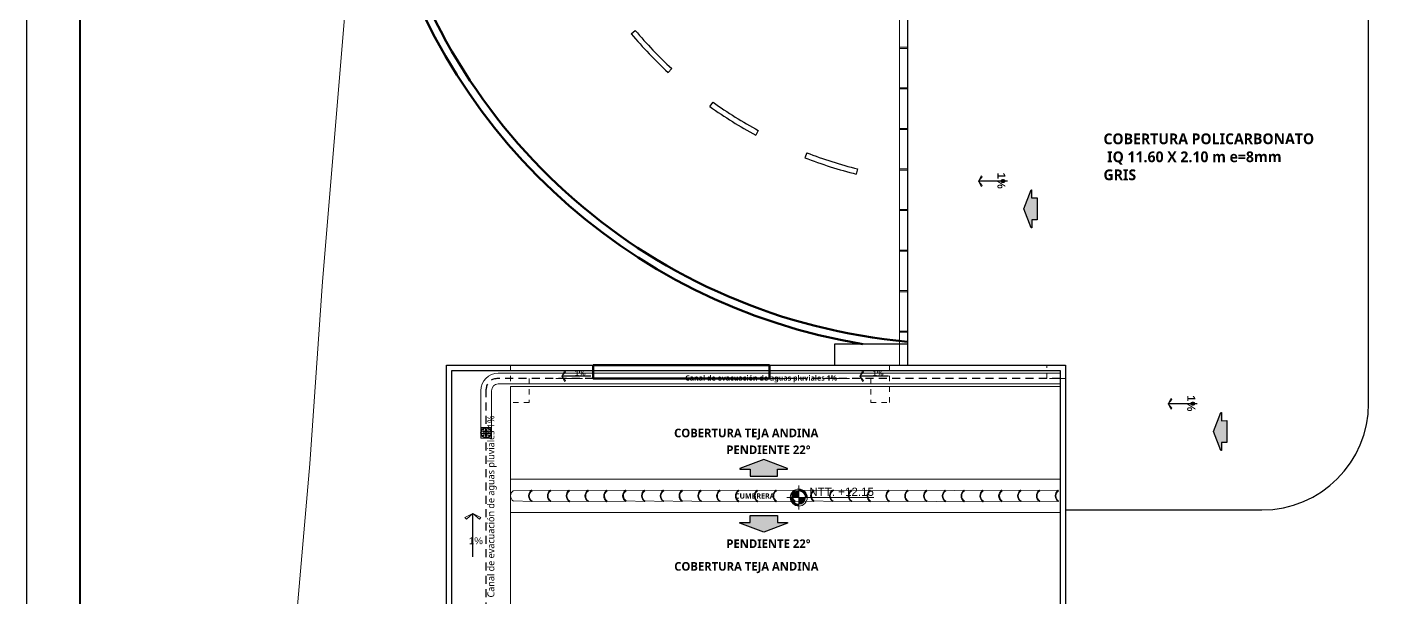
# Model space of a CAD drawing. Header units: metres. Extents: x 27 to 147, y -173 to 8.
# Drawn here: x 26.79 to 52.03, y -143.29 to -132.6 of the extents above; entities that cross this region are included whole.
import ezdxf

# ---------------------------------------------------------------- set-up
doc = ezdxf.new("R2010")
doc.units = ezdxf.units.M
for name, pattern in [('DASHED2', [0.375, 0.25, -0.125]), ('HIDDEN2', [0.1875, 0.125, -0.0625]), ('Trazo pequeño', [3, 2, -1])]:
    doc.linetypes.add(name, pattern=pattern)
for name, color, linetype, lineweight in [('2D Drafting - General_Pen_No__46', 7, 'Continuous', 25), ('A-FLOR', 192, 'Continuous', 13), ('canal de evacuacion', 1, 'Continuous', 20), ('Cotas varias El', 253, 'Continuous', 13), ('GRAFO 0 BLANCO', 7, 'Continuous', 0), ('grafo 2', 31, 'Continuous', 20), ('GRAFO 4', 7, 'Continuous', 30), ('GRAFO01', 7, 'Continuous', 0), ('GRfo 3', 7, 'Continuous', 30), ('I.S.-CANALETAS M', 160, 'Continuous', 15), ('Interior - Mobiliario', 7, 'Continuous', 5), ('linea0016', 144, 'HIDDEN2', 9), ('Lineas Referencia', 73, 'Continuous', 13), ('muro de contencion', 211, 'Continuous', 50), ('Muros el', 144, 'Continuous', 60), ('S-STRS-MBND', 31, 'Trazo pequeño', 9), ('teja andina', 252, 'Continuous', 0), ('TEJAS ANDINA', 253, 'Continuous', 0), ('TEXTO 100', 7, 'Continuous', 20), ('TEXTOS-SUBTITULO', 7, 'Continuous', 30)]:
    doc.layers.add(name, color=color, linetype=linetype, lineweight=lineweight)
for name, color, linetype, lineweight, true_color in [('Interior - Furniture _Pen_No__3', 7, 'Continuous', 18, 0xff6600), ('Interior - Mobiliario _Pluma_Nº__3', 7, 'Continuous', 18, 0xff6600), ('Mobiliario', 7, 'Continuous', 0, 0x7f7f7f)]:
    doc.layers.add(name, color=color, linetype=linetype, lineweight=lineweight, true_color=true_color)
doc.layers.add('Rampa', color=41, linetype='Continuous')
doc.layers.add('Separador de bike pintado', color=8, linetype='Continuous')
doc.styles.add('GENERATED_STYLE_2', font='arial.ttf')
doc.styles.add('JOS', font='arial.ttf', dxfattribs={"height": 1})
doc.styles.add('TURBO_BASS', font='swisseb.ttf')

# ---------------------------------------------------------------- blocks, each defined once
blk = doc.blocks.new('FLECHA')
at = {"layer": 'grafo 2', "ltscale": 0.05}
for p, q in [((674350.407, 8489809.493, -2.952), (674350.357, 8489809.393, -2.952)), ((674350.426, 8489809.474, -2.952), (674350.357, 8489809.393, -2.952)), ((674350.426, 8489809.312, -2.952), (674350.357, 8489809.393, -2.952)), ((674350.407, 8489809.493, -2.952), (674350.426, 8489809.474, -2.952)), ((674350.407, 8489809.293, -2.952), (674350.426, 8489809.312, -2.952))]:
    blk.add_line(p, q, dxfattribs=at)
at = {"layer": 'grafo 2', "lineweight": 25}
blk.add_line((674350.899, 8489809.393, -2.952), (674350.357, 8489809.393, -2.952), dxfattribs=at)
at = {"layer": 'grafo 2'}
blk.add_line((674350.357, 8489809.393, -2.952), (674350.407, 8489809.293, -2.952), dxfattribs=at)
blk = doc.blocks.new('A$C295C7585')
at = {"layer": 'Mobiliario', "lineweight": 15}
for p, q in [((1.375, 3.076), (1.514, 3.404)), ((1.514, 3.404), (1.528, 3.407)), ((1.556, 2.995), (1.716, 3.314)), ((1.716, 3.314), (1.709, 3.325)), ((1.222, 2.746), (1.361, 3.074)), ((1.361, 3.074), (1.375, 3.076)), ((1.404, 2.665), (1.564, 2.983)), ((1.564, 2.983), (1.556, 2.995)), ((1.07, 2.416), (1.209, 2.743)), ((1.209, 2.743), (1.222, 2.746)), ((1.251, 2.334), (1.411, 2.653)), ((1.411, 2.653), (1.404, 2.665)), ((0.917, 2.085), (1.056, 2.413)), ((1.056, 2.413), (1.07, 2.416)), ((1.098, 2.004), (1.258, 2.323)), ((1.258, 2.323), (1.251, 2.334)), ((0.765, 1.751), (0.903, 2.079)), ((0.903, 2.079), (0.917, 2.085)), ((0.946, 1.67), (1.105, 1.989)), ((1.105, 1.989), (1.098, 2.004)), ((0.612, 1.421), (0.751, 1.749)), ((0.751, 1.749), (0.765, 1.751)), ((0.794, 1.34), (0.954, 1.658)), ((0.954, 1.658), (0.946, 1.67)), ((0.46, 1.09), (0.599, 1.418)), ((0.599, 1.418), (0.612, 1.421)), ((0.641, 1.009), (0.801, 1.328)), ((0.801, 1.328), (0.794, 1.34)), ((0.307, 0.76), (0.446, 1.088)), ((0.446, 1.088), (0.46, 1.09)), ((0.488, 0.679), (0.649, 0.997)), ((0.649, 0.997), (0.641, 1.009)), ((0.154, 0.43), (0.293, 0.758)), ((0.293, 0.758), (0.307, 0.76)), ((0.336, 0.349), (0.496, 0.667)), ((0.496, 0.667), (0.488, 0.679)), ((0.002, 0.099), (0.141, 0.427)), ((0.141, 0.427), (0.154, 0.43)), ((0.183, 0.018), (0.343, 0.337)), ((0.343, 0.337), (0.336, 0.349))]:
    blk.add_line(p, q, dxfattribs=at)
for centre, radius, start, end in [((1.646, 3.427), 0.134, 189.8042, 301.9874), ((1.646, 3.427), 0.12, 189.8042, 301.9874), ((1.493, 3.097), 0.134, 189.8042, 301.9874), ((1.493, 3.097), 0.12, 189.8042, 301.9874), ((1.34, 2.766), 0.134, 189.8042, 301.9874), ((1.34, 2.766), 0.12, 189.8042, 301.9874), ((1.188, 2.436), 0.134, 189.8042, 301.9874), ((1.188, 2.436), 0.12, 189.8042, 301.9874), ((1.034, 2.102), 0.133, 189.664, 302.1276), ((1.035, 2.106), 0.12, 189.8042, 301.9874), ((0.883, 1.771), 0.134, 189.8042, 301.9874), ((0.883, 1.771), 0.12, 189.8042, 301.9874), ((0.73, 1.441), 0.134, 189.8042, 301.9874), ((0.73, 1.441), 0.12, 189.8042, 301.9874), ((0.578, 1.111), 0.134, 189.8042, 301.9874), ((0.578, 1.111), 0.12, 189.8042, 301.9874), ((0.425, 0.78), 0.134, 189.8042, 301.9874), ((0.425, 0.78), 0.12, 189.8042, 301.9874), ((0.272, 0.45), 0.134, 189.8042, 301.9874), ((0.272, 0.45), 0.12, 189.8042, 301.9874), ((0.12, 0.12), 0.12, 189.8042, 301.9874)]:
    blk.add_arc(centre, radius, start, end, dxfattribs=at)
blk = doc.blocks.new('Red 18')
at = {"layer": 'GRAFO 0 BLANCO', "linetype": 'Continuous'}
for p, q in [((0.05, 0.204), (0.046, 0.204)), ((0.046, 0.204), (0.046, 0.2)), ((0.046, 0.2), (0.046, 0.204)), ((0.046, 0.204), (0.05, 0.204)), ((0.046, 0.2), (0.05, 0.2)), ((0.05, 0.2), (0.046, 0.2)), ((0.05, 0.179), (0.046, 0.179)), ((0.046, 0.179), (0.046, 0.171)), ((0.046, 0.171), (0.046, 0.179)), ((0.046, 0.179), (0.05, 0.179)), ((0.046, 0.171), (0.05, 0.171)), ((0.05, 0.171), (0.046, 0.171)), ((0.05, 0.146), (0.046, 0.146)), ((0.046, 0.146), (0.046, 0.138)), ((0.046, 0.138), (0.046, 0.146)), ((0.046, 0.146), (0.05, 0.146)), ((0.046, 0.138), (0.05, 0.138)), ((0.05, 0.138), (0.046, 0.138)), ((0.05, 0.113), (0.046, 0.113)), ((0.046, 0.113), (0.046, 0.104)), ((0.046, 0.104), (0.046, 0.113)), ((0.046, 0.113), (0.05, 0.113)), ((0.046, 0.104), (0.05, 0.104)), ((0.05, 0.104), (0.046, 0.104)), ((0.05, 0.079), (0.046, 0.079)), ((0.046, 0.079), (0.046, 0.071)), ((0.046, 0.071), (0.046, 0.079)), ((0.046, 0.079), (0.05, 0.079)), ((0.046, 0.071), (0.05, 0.071)), ((0.05, 0.071), (0.046, 0.071)), ((0.05, 0.05), (0.046, 0.05)), ((0.046, 0.05), (0.046, 0.046)), ((0.046, 0.046), (0.046, 0.05)), ((0.046, 0.05), (0.05, 0.05)), ((0.046, 0.046), (0.05, 0.046)), ((0.05, 0.046), (0.046, 0.046)), ((0.05, 0.2), (0.05, 0.204)), ((0.05, 0.204), (0.05, 0.2)), ((0.05, 0.171), (0.05, 0.179)), ((0.05, 0.179), (0.05, 0.171)), ((0.05, 0.138), (0.05, 0.146)), ((0.05, 0.146), (0.05, 0.138)), ((0.05, 0.104), (0.05, 0.113)), ((0.05, 0.113), (0.05, 0.104)), ((0.05, 0.071), (0.05, 0.079)), ((0.05, 0.079), (0.05, 0.071)), ((0.05, 0.046), (0.05, 0.05)), ((0.05, 0.05), (0.05, 0.046)), ((0.079, 0.204), (0.071, 0.204)), ((0.071, 0.204), (0.071, 0.2)), ((0.071, 0.204), (0.079, 0.204)), ((0.071, 0.2), (0.071, 0.204)), ((0.071, 0.2), (0.079, 0.2)), ((0.079, 0.2), (0.071, 0.2)), ((0.079, 0.179), (0.071, 0.179)), ((0.071, 0.179), (0.071, 0.171)), ((0.071, 0.171), (0.071, 0.179)), ((0.071, 0.179), (0.079, 0.179)), ((0.071, 0.171), (0.079, 0.171)), ((0.079, 0.171), (0.071, 0.171)), ((0.079, 0.146), (0.071, 0.146)), ((0.071, 0.146), (0.071, 0.138)), ((0.071, 0.138), (0.071, 0.146)), ((0.071, 0.146), (0.079, 0.146)), ((0.071, 0.138), (0.079, 0.138)), ((0.079, 0.138), (0.071, 0.138)), ((0.079, 0.113), (0.071, 0.113)), ((0.071, 0.113), (0.071, 0.104)), ((0.071, 0.104), (0.071, 0.113)), ((0.071, 0.113), (0.079, 0.113)), ((0.071, 0.104), (0.079, 0.104)), ((0.079, 0.104), (0.071, 0.104)), ((0.079, 0.079), (0.071, 0.079)), ((0.071, 0.079), (0.071, 0.071)), ((0.071, 0.071), (0.071, 0.079)), ((0.071, 0.079), (0.079, 0.079)), ((0.071, 0.071), (0.079, 0.071)), ((0.079, 0.071), (0.071, 0.071)), ((0.079, 0.05), (0.071, 0.05)), ((0.071, 0.05), (0.071, 0.046)), ((0.071, 0.05), (0.079, 0.05)), ((0.071, 0.046), (0.071, 0.05)), ((0.071, 0.046), (0.079, 0.046)), ((0.079, 0.046), (0.071, 0.046)), ((0.079, 0.2), (0.079, 0.204)), ((0.079, 0.204), (0.079, 0.2)), ((0.079, 0.171), (0.079, 0.179)), ((0.079, 0.179), (0.079, 0.171)), ((0.079, 0.138), (0.079, 0.146)), ((0.079, 0.146), (0.079, 0.138)), ((0.079, 0.104), (0.079, 0.113)), ((0.079, 0.113), (0.079, 0.104)), ((0.079, 0.071), (0.079, 0.079)), ((0.079, 0.079), (0.079, 0.071)), ((0.079, 0.046), (0.079, 0.05)), ((0.079, 0.05), (0.079, 0.046)), ((0.113, 0.204), (0.104, 0.204)), ((0.104, 0.204), (0.104, 0.2)), ((0.104, 0.204), (0.113, 0.204)), ((0.104, 0.2), (0.104, 0.204)), ((0.104, 0.2), (0.113, 0.2)), ((0.113, 0.2), (0.104, 0.2)), ((0.113, 0.179), (0.104, 0.179)), ((0.104, 0.179), (0.104, 0.171)), ((0.104, 0.171), (0.104, 0.179)), ((0.104, 0.179), (0.113, 0.179)), ((0.104, 0.171), (0.113, 0.171)), ((0.113, 0.171), (0.104, 0.171)), ((0.113, 0.146), (0.104, 0.146)), ((0.104, 0.146), (0.104, 0.138)), ((0.104, 0.138), (0.104, 0.146)), ((0.104, 0.146), (0.113, 0.146)), ((0.104, 0.138), (0.113, 0.138)), ((0.113, 0.138), (0.104, 0.138)), ((0.113, 0.113), (0.104, 0.113)), ((0.104, 0.113), (0.104, 0.104)), ((0.104, 0.104), (0.104, 0.113)), ((0.104, 0.113), (0.113, 0.113)), ((0.104, 0.104), (0.113, 0.104)), ((0.113, 0.104), (0.104, 0.104)), ((0.113, 0.079), (0.104, 0.079)), ((0.104, 0.079), (0.104, 0.071)), ((0.104, 0.071), (0.104, 0.079)), ((0.104, 0.079), (0.113, 0.079)), ((0.104, 0.071), (0.113, 0.071)), ((0.113, 0.071), (0.104, 0.071)), ((0.113, 0.05), (0.104, 0.05)), ((0.104, 0.05), (0.104, 0.046)), ((0.104, 0.05), (0.113, 0.05)), ((0.104, 0.046), (0.104, 0.05)), ((0.104, 0.046), (0.113, 0.046)), ((0.113, 0.046), (0.104, 0.046)), ((0.113, 0.2), (0.113, 0.204)), ((0.113, 0.204), (0.113, 0.2)), ((0.113, 0.171), (0.113, 0.179)), ((0.113, 0.179), (0.113, 0.171)), ((0.113, 0.138), (0.113, 0.146)), ((0.113, 0.146), (0.113, 0.138)), ((0.113, 0.104), (0.113, 0.113)), ((0.113, 0.113), (0.113, 0.104)), ((0.113, 0.071), (0.113, 0.079)), ((0.113, 0.079), (0.113, 0.071)), ((0.113, 0.046), (0.113, 0.05)), ((0.113, 0.05), (0.113, 0.046)), ((0.146, 0.204), (0.138, 0.204)), ((0.138, 0.204), (0.138, 0.2)), ((0.138, 0.204), (0.146, 0.204)), ((0.138, 0.2), (0.138, 0.204)), ((0.138, 0.2), (0.146, 0.2)), ((0.146, 0.2), (0.138, 0.2)), ((0.146, 0.179), (0.138, 0.179)), ((0.138, 0.179), (0.138, 0.171)), ((0.138, 0.171), (0.138, 0.179)), ((0.138, 0.179), (0.146, 0.179)), ((0.138, 0.171), (0.146, 0.171)), ((0.146, 0.171), (0.138, 0.171)), ((0.146, 0.146), (0.138, 0.146)), ((0.138, 0.146), (0.138, 0.138)), ((0.138, 0.138), (0.138, 0.146)), ((0.138, 0.146), (0.146, 0.146)), ((0.138, 0.138), (0.146, 0.138)), ((0.146, 0.138), (0.138, 0.138)), ((0.146, 0.113), (0.138, 0.113)), ((0.138, 0.113), (0.138, 0.104)), ((0.138, 0.104), (0.138, 0.113)), ((0.138, 0.113), (0.146, 0.113)), ((0.138, 0.104), (0.146, 0.104)), ((0.146, 0.104), (0.138, 0.104)), ((0.146, 0.079), (0.138, 0.079)), ((0.138, 0.079), (0.138, 0.071)), ((0.138, 0.071), (0.138, 0.079)), ((0.138, 0.079), (0.146, 0.079)), ((0.138, 0.071), (0.146, 0.071)), ((0.146, 0.071), (0.138, 0.071)), ((0.146, 0.05), (0.138, 0.05)), ((0.138, 0.05), (0.138, 0.046)), ((0.138, 0.05), (0.146, 0.05)), ((0.138, 0.046), (0.138, 0.05)), ((0.138, 0.046), (0.146, 0.046)), ((0.146, 0.046), (0.138, 0.046)), ((0.146, 0.2), (0.146, 0.204)), ((0.146, 0.204), (0.146, 0.2)), ((0.146, 0.171), (0.146, 0.179)), ((0.146, 0.179), (0.146, 0.171)), ((0.146, 0.138), (0.146, 0.146)), ((0.146, 0.146), (0.146, 0.138)), ((0.146, 0.104), (0.146, 0.113)), ((0.146, 0.113), (0.146, 0.104)), ((0.146, 0.071), (0.146, 0.079)), ((0.146, 0.079), (0.146, 0.071)), ((0.146, 0.046), (0.146, 0.05)), ((0.146, 0.05), (0.146, 0.046)), ((0.179, 0.204), (0.171, 0.204)), ((0.171, 0.204), (0.171, 0.2)), ((0.171, 0.204), (0.179, 0.204)), ((0.171, 0.2), (0.171, 0.204)), ((0.171, 0.2), (0.179, 0.2)), ((0.179, 0.2), (0.171, 0.2)), ((0.179, 0.179), (0.171, 0.179)), ((0.171, 0.179), (0.171, 0.171)), ((0.171, 0.171), (0.171, 0.179)), ((0.171, 0.179), (0.179, 0.179)), ((0.171, 0.171), (0.179, 0.171)), ((0.179, 0.171), (0.171, 0.171)), ((0.179, 0.146), (0.171, 0.146)), ((0.171, 0.146), (0.171, 0.138)), ((0.171, 0.138), (0.171, 0.146)), ((0.171, 0.146), (0.179, 0.146)), ((0.171, 0.138), (0.179, 0.138)), ((0.179, 0.138), (0.171, 0.138)), ((0.179, 0.113), (0.171, 0.113)), ((0.171, 0.113), (0.171, 0.104)), ((0.171, 0.104), (0.171, 0.113)), ((0.171, 0.113), (0.179, 0.113)), ((0.171, 0.104), (0.179, 0.104)), ((0.179, 0.104), (0.171, 0.104)), ((0.179, 0.079), (0.171, 0.079)), ((0.171, 0.079), (0.171, 0.071)), ((0.171, 0.071), (0.171, 0.079)), ((0.171, 0.079), (0.179, 0.079)), ((0.171, 0.071), (0.179, 0.071)), ((0.179, 0.071), (0.171, 0.071)), ((0.179, 0.05), (0.171, 0.05)), ((0.171, 0.05), (0.171, 0.046)), ((0.171, 0.05), (0.179, 0.05)), ((0.171, 0.046), (0.171, 0.05)), ((0.171, 0.046), (0.179, 0.046)), ((0.179, 0.046), (0.171, 0.046)), ((0.179, 0.2), (0.179, 0.204)), ((0.179, 0.204), (0.179, 0.2)), ((0.179, 0.171), (0.179, 0.179)), ((0.179, 0.179), (0.179, 0.171)), ((0.179, 0.138), (0.179, 0.146)), ((0.179, 0.146), (0.179, 0.138)), ((0.179, 0.104), (0.179, 0.113)), ((0.179, 0.113), (0.179, 0.104)), ((0.179, 0.071), (0.179, 0.079)), ((0.179, 0.079), (0.179, 0.071)), ((0.179, 0.046), (0.179, 0.05)), ((0.179, 0.05), (0.179, 0.046)), ((0.204, 0.204), (0.2, 0.204)), ((0.2, 0.204), (0.2, 0.2)), ((0.2, 0.2), (0.2, 0.204)), ((0.2, 0.204), (0.204, 0.204)), ((0.2, 0.2), (0.204, 0.2)), ((0.204, 0.2), (0.2, 0.2)), ((0.204, 0.179), (0.2, 0.179)), ((0.2, 0.179), (0.2, 0.171)), ((0.2, 0.171), (0.2, 0.179)), ((0.2, 0.179), (0.204, 0.179)), ((0.2, 0.171), (0.204, 0.171)), ((0.204, 0.171), (0.2, 0.171)), ((0.204, 0.146), (0.2, 0.146)), ((0.2, 0.146), (0.2, 0.138)), ((0.2, 0.138), (0.2, 0.146)), ((0.2, 0.146), (0.204, 0.146)), ((0.2, 0.138), (0.204, 0.138)), ((0.204, 0.138), (0.2, 0.138)), ((0.204, 0.113), (0.2, 0.113)), ((0.2, 0.113), (0.2, 0.104)), ((0.2, 0.104), (0.2, 0.113)), ((0.2, 0.113), (0.204, 0.113)), ((0.2, 0.104), (0.204, 0.104)), ((0.204, 0.104), (0.2, 0.104)), ((0.204, 0.079), (0.2, 0.079)), ((0.2, 0.079), (0.2, 0.071)), ((0.2, 0.071), (0.2, 0.079)), ((0.2, 0.079), (0.204, 0.079)), ((0.2, 0.071), (0.204, 0.071)), ((0.204, 0.071), (0.2, 0.071)), ((0.204, 0.05), (0.2, 0.05)), ((0.2, 0.05), (0.2, 0.046)), ((0.2, 0.046), (0.2, 0.05)), ((0.2, 0.05), (0.204, 0.05)), ((0.2, 0.046), (0.204, 0.046)), ((0.204, 0.046), (0.2, 0.046)), ((0.204, 0.2), (0.204, 0.204)), ((0.204, 0.204), (0.204, 0.2)), ((0.204, 0.171), (0.204, 0.179)), ((0.204, 0.179), (0.204, 0.171)), ((0.204, 0.138), (0.204, 0.146)), ((0.204, 0.146), (0.204, 0.138)), ((0.204, 0.104), (0.204, 0.113)), ((0.204, 0.113), (0.204, 0.104)), ((0.204, 0.071), (0.204, 0.079)), ((0.204, 0.079), (0.204, 0.071)), ((0.204, 0.046), (0.204, 0.05)), ((0.204, 0.05), (0.204, 0.046))]:
    blk.add_line(p, q, dxfattribs=at)
at = {"layer": 'GRAFO01'}
blk.add_lwpolyline([(0.025, 0.025), (0.225, 0.025), (0.225, 0.225), (0.025, 0.225)], close=True, dxfattribs=at)
at = {"layer": 'Interior - Mobiliario _Pluma_Nº__3', "linetype": 'Continuous'}
for p, q in [((0.225, 0.225), (0.025, 0.225)), ((0.025, 0.225), (0.025, 0.025)), ((0.025, 0.025), (0.225, 0.025)), ((0.225, 0.025), (0.225, 0.225))]:
    blk.add_line(p, q, dxfattribs=at)

msp = doc.modelspace()

# ---------------------------------------------------------------- hatches: boundary and pattern name
at = {"layer": 'Interior - Furniture _Pen_No__3', "true_color": 0x939598}
h = msp.add_hatch(color=252, dxfattribs=at)
h.dxf.hatch_style = 1
h.paths.add_polyline_path([(45.467, -136.01), (45.604, -136.365), (45.614, -136.365), (45.614, -136.214), (45.716, -136.214), (45.715, -135.804), (45.613, -135.804), (45.612, -135.653), (45.603, -135.653)])
h = msp.add_hatch(color=252, dxfattribs=at)
h.dxf.hatch_style = 1
h.paths.add_polyline_path([(49.023, -140.186), (49.16, -140.541), (49.17, -140.541), (49.17, -140.39), (49.272, -140.39), (49.271, -139.98), (49.169, -139.981), (49.168, -139.83), (49.158, -139.83)])
h = msp.add_hatch(color=252, dxfattribs=at)
h.dxf.hatch_style = 1
h.paths.add_polyline_path([(40.849, -141.021), (40.849, -140.893), (41.038, -140.893), (41.038, -140.88), (40.593, -140.709), (40.148, -140.88), (40.148, -140.893), (40.337, -140.893), (40.337, -141.021)])
h = msp.add_hatch(color=252, dxfattribs=at)
h.dxf.hatch_style = 1
h.paths.add_polyline_path([(40.337, -141.761), (40.337, -141.889), (40.148, -141.889), (40.148, -141.902), (40.593, -142.072), (41.038, -141.902), (41.038, -141.889), (40.849, -141.889), (40.849, -141.761)])
at = {"layer": 'TEXTO 100', "ltscale": 1.3}
h = msp.add_hatch(color=256, dxfattribs=at)
edge = h.paths.add_edge_path()
edge.add_line((41.376, -141.423), (41.249, -141.423))
edge.add_line((41.249, -141.423), (41.249, -141.55))
edge.add_arc((41.249, -141.423), 0.126, 270, 360)
edge = h.paths.add_edge_path()
edge.add_arc((41.249, -141.423), 0.126, 90, 180)
edge.add_line((41.123, -141.423), (41.249, -141.423))
edge.add_line((41.249, -141.423), (41.249, -141.297))
edge = h.paths.add_edge_path()
edge.add_line((41.249, -141.265), (41.249, -141.297))
edge.add_arc((41.249, -141.423), 0.126, 0, 90, ccw=False)
edge.add_line((41.376, -141.423), (41.408, -141.423))
edge.add_arc((41.249, -141.423), 0.159, 0, 90)
msp.add_hatch(color=256, dxfattribs=at).paths.add_polyline_path([(41.123, -141.423), (41.091, -141.423, 0.416353), (41.25, -141.582), (41.25, -141.55, -0.416899)])

# ---------------------------------------------------------------- linework, layer by layer
at = {"color": 7}
msp.add_lwpolyline([(26.786, -83.395), (146.786, -83.395), (146.786, -173.395), (26.786, -173.395), (26.786, -83.395)], dxfattribs=at)
at = {"color": 7, "lineweight": 40}
for points in [[(27.786, -84.395), (145.786, -84.395), (145.786, -172.395), (27.786, -172.395)], [(27.786, -84.395), (145.786, -84.395), (145.786, -169.5), (27.786, -169.5)]]:
    msp.add_lwpolyline(points, close=True, dxfattribs=at)
at = {"lineweight": 30}
msp.add_lwpolyline([(46.249, -141.656), (49.927, -141.656, 0.414213), (51.927, -139.656), (51.927, -130.773), (51.927, -130.773), (51.927, -130.773), (43.29, -130.773), (43.29, -138.942), (46.249, -138.946), (46.249, -141.656)], format="xyb", dxfattribs=at)
at = {"layer": 'A-FLOR'}
for p, q in [((43.29, -138.942), (42.946, -138.942)), ((45.894, -138.942), (43.49, -138.942))]:
    msp.add_line(p, q, dxfattribs=at)
at = {"layer": 'canal de evacuacion'}
for p, q in [((35.619, -139.092), (46.149, -139.092)), ((35.619, -139.292), (46.149, -139.292))]:
    msp.add_line(p, q, dxfattribs=at)
for points in [[(35.291, -139.42), (35.291, -140.206)], [(35.491, -139.42), (35.491, -140.206)]]:
    msp.add_lwpolyline(points, dxfattribs=at)
msp.add_circle((35.391, -140.206), 0.0375, dxfattribs=at)
for radius in [0.328, 0.128]:
    msp.add_arc((35.619, -139.42), radius, 90, 180, dxfattribs=at)
at = {"layer": 'Cotas varias El'}
for p, q in [((46.149, -141.08), (35.849, -141.08)), ((46.149, -141.704), (35.849, -141.704))]:
    msp.add_line(p, q, dxfattribs=at)
at = {"layer": 'GRAFO 0 BLANCO', "color": 7}
msp.add_lwpolyline([(88.078, -162.909), (33.094, -160.29), (33.775, -150.017), (31.209, -149.867), (31.536, -147.946), (31.607, -146.591), (31.79, -144.242), (32.088, -140.793), (32.327, -137.369), (32.894, -130.541), (33.619, -121.173), (33.991, -109.992), (33.075, -93.021)], dxfattribs=at)
at = {"layer": 'GRAFO 4', "linetype": 'Continuous', "flags": 128}
for points in [[(45.614, -136.365), (45.604, -136.365), (45.467, -136.01), (45.603, -135.653), (45.612, -135.653), (45.613, -135.804), (45.715, -135.804), (45.716, -136.214), (45.614, -136.214)], [(49.17, -140.541), (49.16, -140.541), (49.023, -140.186), (49.158, -139.83), (49.168, -139.83), (49.169, -139.981), (49.271, -139.98), (49.272, -140.39), (49.17, -140.39)], [(41.038, -140.893), (41.038, -140.88), (40.593, -140.709), (40.148, -140.88), (40.148, -140.893), (40.337, -140.893), (40.337, -141.021), (40.849, -141.021), (40.849, -140.893)], [(41.038, -141.889), (41.038, -141.902), (40.593, -142.072), (40.148, -141.902), (40.148, -141.889), (40.337, -141.889), (40.337, -141.761), (40.849, -141.761), (40.849, -141.889)]]:
    msp.add_lwpolyline(points, close=True, dxfattribs=at)
at = {"layer": 'GRAFO 4', "linetype": 'Continuous'}
for points in [[(34.649, -138.942), (46.249, -138.942), (46.249, -158.242), (34.649, -158.242)], [(34.649, -138.942), (46.249, -138.942), (46.249, -158.242), (34.649, -158.242)], [(34.749, -139.042), (46.149, -139.042), (46.149, -158.142), (34.749, -158.142)]]:
    msp.add_lwpolyline(points, close=True, dxfattribs=at)
at = {"layer": 'GRAFO01', "color": 251, "linetype": 'DASHED2', "lineweight": 9, "ltscale": 0.2}
for points in [[(35.849, -138.942), (37.399, -138.942), (37.399, -139.192), (36.199, -139.192), (36.199, -139.642), (35.849, -139.642)], [(42.949, -138.942), (40.699, -138.942), (40.699, -139.192), (42.599, -139.192), (42.599, -139.642), (42.949, -139.642)], [(45.899, -139.192), (45.899, -138.942), (46.249, -138.942), (46.249, -139.192)]]:
    msp.add_lwpolyline(points, close=True, dxfattribs=at)
at = {"layer": 'GRfo 3'}
msp.add_circle((35.391, -140.206), 0.0967, dxfattribs=at)
at = {"layer": 'I.S.-CANALETAS M'}
for points in [[(43.14, -138.942), (43.14, -130.773), (43.29, -130.773), (43.29, -138.942)], [(43.138, -132.997), (43.288, -132.997), (43.288, -132.977), (43.138, -132.977)], [(43.14, -132.997), (43.29, -132.997), (43.29, -132.977), (43.14, -132.977)], [(43.14, -132.997), (43.29, -132.997), (43.29, -132.977), (43.14, -132.977)], [(43.138, -133.758), (43.288, -133.758), (43.288, -133.738), (43.138, -133.738)], [(43.14, -133.758), (43.29, -133.758), (43.29, -133.738), (43.14, -133.738)], [(43.139, -134.518), (43.289, -134.518), (43.289, -134.498), (43.139, -134.498)], [(43.139, -134.518), (43.289, -134.518), (43.289, -134.498), (43.139, -134.498)], [(43.14, -135.279), (43.29, -135.279), (43.29, -135.259), (43.14, -135.259)], [(43.14, -135.279), (43.29, -135.279), (43.29, -135.259), (43.14, -135.259)], [(43.138, -136.04), (43.288, -136.04), (43.288, -136.02), (43.138, -136.02)], [(43.14, -136.04), (43.29, -136.04), (43.29, -136.02), (43.14, -136.02)], [(43.139, -136.801), (43.289, -136.801), (43.289, -136.781), (43.139, -136.781)], [(43.139, -136.801), (43.289, -136.801), (43.289, -136.781), (43.139, -136.781)], [(43.14, -137.562), (43.29, -137.562), (43.29, -137.542), (43.14, -137.542)], [(43.14, -137.562), (43.29, -137.562), (43.29, -137.542), (43.14, -137.542)], [(43.14, -138.323), (43.29, -138.323), (43.29, -138.303), (43.14, -138.303)]]:
    msp.add_lwpolyline(points, close=True, dxfattribs=at)
at = {"layer": 'linea0016', "linetype": 'HIDDEN2', "lineweight": 30, "ltscale": 1.2}
for p, q in [((46.149, -139.192), (35.591, -139.192)), ((35.391, -144.042), (35.391, -139.392))]:
    msp.add_line(p, q, dxfattribs=at)
at = {"layer": 'linea0016', "linetype": 'HIDDEN2', "lineweight": 30, "ltscale": 0.9}
msp.add_arc((35.591, -139.392), 0.2, 90, 180, dxfattribs=at)
at = {"layer": 'muro de contencion', "color": 251, "ltscale": 0.05, "true_color": 0x636466}
for radius, start, end in [(11.15, 193.0954, 260.5949), (11, 193, 264.8828)]:
    msp.add_arc((44.271, -127.543), radius, start, end, dxfattribs=at)
at = {"layer": 'Muros el', "ltscale": 0.05}
msp.add_lwpolyline([(37.399, -138.942), (40.699, -138.942), (40.699, -139.192), (37.399, -139.192)], close=True, dxfattribs=at)
at = {"layer": 'Rampa'}
for p, q in [((43.29, -138.543), (41.922, -138.543)), ((41.922, -138.543), (41.922, -138.942))]:
    msp.add_line(p, q, dxfattribs=at)
at = {"layer": 'S-STRS-MBND'}
for p, q in [((43.29, -132.142), (43.29, -138.942)), ((43.29, -138.942), (46.29, -138.942))]:
    msp.add_line(p, q, dxfattribs=at)
at = {"layer": 'Separador de bike pintado'}
for p, q in [((38.11, -132.725), (38.186, -132.661)), ((38.8, -133.449), (38.868, -133.376)), ((39.584, -134.089), (39.643, -134.008)), ((40.491, -134.538), (40.443, -134.626)), ((41.399, -134.957), (41.362, -135.05)), ((41.399, -134.957), (41.362, -135.05)), ((42.352, -135.259), (42.328, -135.356)), ((42.352, -135.259), (42.328, -135.356))]:
    msp.add_line(p, q, dxfattribs=at)
for radius, start, end in [(8.05, 220.0771, 227.199), (7.95, 220.0711, 227.193), (7.95, 234.4044, 241.6159), (8.05, 234.4033, 241.6159), (8.05, 248.8277, 256.0394), (8.05, 248.8277, 256.0394), (7.95, 248.8277, 256.044), (7.95, 248.8277, 256.044)]:
    msp.add_arc((44.27, -127.543), radius, start, end, dxfattribs=at)
at = {"layer": 'teja andina', "lineweight": 15}
for p, q in [((42.946, -141.296), (43.29, -141.285)), ((43.29, -141.285), (43.298, -141.296)), ((43.298, -141.296), (43.643, -141.286)), ((43.643, -141.286), (43.65, -141.297)), ((43.65, -141.297), (43.995, -141.286)), ((43.995, -141.286), (44.002, -141.297)), ((44.002, -141.297), (44.347, -141.286)), ((44.347, -141.286), (44.354, -141.297)), ((44.354, -141.297), (44.699, -141.286)), ((44.699, -141.286), (44.706, -141.297)), ((44.706, -141.297), (45.051, -141.286)), ((45.051, -141.286), (45.062, -141.296)), ((45.062, -141.296), (45.406, -141.285)), ((45.406, -141.285), (45.414, -141.296)), ((45.414, -141.296), (45.758, -141.285)), ((45.758, -141.285), (45.766, -141.296)), ((45.766, -141.296), (46.11, -141.285)), ((46.11, -141.285), (46.118, -141.296)), ((42.948, -141.488), (43.293, -141.5)), ((43.293, -141.5), (43.3, -141.489)), ((43.3, -141.489), (43.645, -141.5)), ((43.645, -141.5), (43.652, -141.489)), ((43.652, -141.489), (43.997, -141.501)), ((43.997, -141.501), (44.004, -141.489)), ((44.004, -141.489), (44.349, -141.501)), ((44.349, -141.501), (44.357, -141.489)), ((44.357, -141.489), (44.701, -141.501)), ((44.701, -141.501), (44.709, -141.49)), ((44.709, -141.49), (45.053, -141.5)), ((45.053, -141.5), (45.064, -141.488)), ((45.064, -141.488), (45.408, -141.499)), ((45.408, -141.499), (45.416, -141.488)), ((45.416, -141.488), (45.76, -141.5)), ((45.76, -141.5), (45.768, -141.488)), ((45.768, -141.488), (46.112, -141.5)), ((46.112, -141.5), (46.12, -141.488))]:
    msp.add_line(p, q, dxfattribs=at)
for centre, radius, start, end in [((43.012, -141.392), 0.116, 124.5682, 236.7514), ((43.364, -141.392), 0.129, 124.5682, 236.7514), ((43.364, -141.392), 0.116, 124.5682, 236.7514), ((43.716, -141.392), 0.129, 124.5682, 236.7514), ((43.716, -141.392), 0.116, 124.5682, 236.7514), ((44.068, -141.392), 0.129, 124.5682, 236.7514), ((44.068, -141.392), 0.116, 124.5682, 236.7514), ((44.42, -141.393), 0.129, 124.5682, 236.7514), ((44.42, -141.393), 0.116, 124.5682, 236.7514), ((44.772, -141.393), 0.129, 124.5682, 236.7514), ((44.772, -141.393), 0.116, 124.5682, 236.7514), ((45.124, -141.392), 0.129, 124.428, 236.8916), ((45.127, -141.391), 0.116, 124.5682, 236.7514), ((45.479, -141.391), 0.129, 124.5682, 236.7514), ((45.479, -141.391), 0.116, 124.5682, 236.7514), ((45.831, -141.391), 0.129, 124.5682, 236.7514), ((45.831, -141.391), 0.116, 124.5682, 236.7514), ((46.183, -141.392), 0.129, 124.5682, 236.7514), ((46.183, -141.392), 0.116, 124.5682, 236.7514)]:
    msp.add_arc(centre, radius, start, end, dxfattribs=at)
at = {"layer": 'TEJAS ANDINA'}
msp.add_lwpolyline([(35.849, -139.342), (46.149, -139.342), (46.149, -143.542), (35.849, -143.542)], close=True, dxfattribs=at)
at = {"layer": 'TEXTO 100', "ltscale": 1.3}
msp.add_lwpolyline([(41.026, -141.423), (42.657, -141.423), (41.25, -141.423), (41.25, -141.199), (41.25, -141.647)], dxfattribs=at)
for radius in [0.159, 0.126]:
    msp.add_circle((41.249, -141.423), radius, dxfattribs=at)

# ---------------------------------------------------------------- block references
at = {"layer": 'Interior - Mobiliario', "color": 104, "linetype": 'Continuous', "lineweight": 20, "true_color": 0x029e21}
msp.add_blockref('Red 18', (35.266, -140.331), dxfattribs=at)
at = {"layer": 'Lineas Referencia', "xscale": -1, "rotation": 180}
for p in [(-674305.741, 8489673.902, 2.952), (-674302.185, 8489669.726, 2.952)]:
    msp.add_blockref('FLECHA', p, dxfattribs=at)
at = {"layer": 'Lineas Referencia'}
for p in [(-674313.548, -8489948.537, 2.952), (-674307.965, -8489948.537, 2.952)]:
    msp.add_blockref('FLECHA', p, dxfattribs=at)
at = {"layer": 'Lineas Referencia', "xscale": 1.5, "yscale": 1.5, "zscale": 1.5, "rotation": 270}
msp.add_blockref('FLECHA', (-12734678.946, 1011383.811, 4.428), dxfattribs=at)
at = {"layer": 'TEJAS ANDINA', "xscale": 0.9674350222721192, "yscale": 0.9674350222721192, "zscale": 0.9674350222721192, "rotation": 294.7640139528098}
for p in [(35.811, -141.334), (39.334, -141.335)]:
    msp.add_blockref('A$C295C7585', p, dxfattribs=at)

# ---------------------------------------------------------------- texts
at = {"layer": '2D Drafting - General_Pen_No__46', "attachment_point": 7, "style": 'GENERATED_STYLE_2'}
for s, insert, char_height, rotation in [('{\\fSansSerif|b1|i0|c2|p2;1%}', (44.97, -135.328), 0.15, 270), ('{\\fSansSerif|b1|i0|c2|p2;1%}', (48.526, -139.504), 0.15, 270), ('{\\fTrebuchet MS|b0|i0|c0|p34;Canal de evacuación de aguas pluviales 1%}', (35.589, -143.297), 0.13, 90)]:
    msp.add_mtext(s, dxfattribs=dict(at, insert=insert, char_height=char_height, rotation=rotation))
for s, insert, char_height in [('{\\fSansSerif|b1|i0|c2|p2; 1%}', (37.013, -139.141), 0.1), ('{\\fSansSerif|b1|i0|c2|p2; 1%}', (42.596, -139.141), 0.1), ('{\\fTrebuchet MS|b1|i0|c0|p34;Canal de evacuación de aguas pluviales 1%}', (39.122, -139.263), 0.1), ('\\A1;{\\fTrebuchet MS|b1|i0|c0|p34;PENDIENTE 22°}', (39.893, -140.608), 0.162), ('\\A1;{\\fTrebuchet MS|b1|i0|c0|p34;CUMBRERA}', (40.055, -141.445), 0.1), ('{\\fSansSerif|b1|i0|c2|p2; \\fSansSerif|b0|i0|c2|p2;\\H1.3x;1%}', (35.029, -142.299), 0.1), ('\\A1;{\\fTrebuchet MS|b1|i0|c0|p34;PENDIENTE 22°}', (39.893, -142.369), 0.162)]:
    msp.add_mtext(s, dxfattribs=dict(at, insert=insert, char_height=char_height))
at = {"layer": 'GRAFO01', "style": 'JOS'}
msp.add_text('NTT: +12.15', height=0.15526, rotation=0, dxfattribs=at).set_placement((41.447, -141.392))
at = {"layer": 'TEXTOS-SUBTITULO', "attachment_point": 1, "rotation": 0.0329, "style": 'TURBO_BASS'}
for s, insert, char_height in [('{\\fTrebuchet MS|b1|i0|c0|p34;COBERTURA POLICARBONATO\\P IQ 11.60 X 2.10 m e=8mm\\PGRIS}', (46.959, -134.594), 0.20229), ('{\\fTrebuchet MS|b1|i0|c0|p34;COBERTURA TEJA ANDINA}', (38.913, -140.131), 0.16183), ('{\\fTrebuchet MS|b1|i0|c0|p34;COBERTURA TEJA ANDINA}', (38.916, -142.633), 0.16183)]:
    msp.add_mtext(s, dxfattribs=dict(at, insert=insert, char_height=char_height))

doc.saveas('drawing.dxf')
